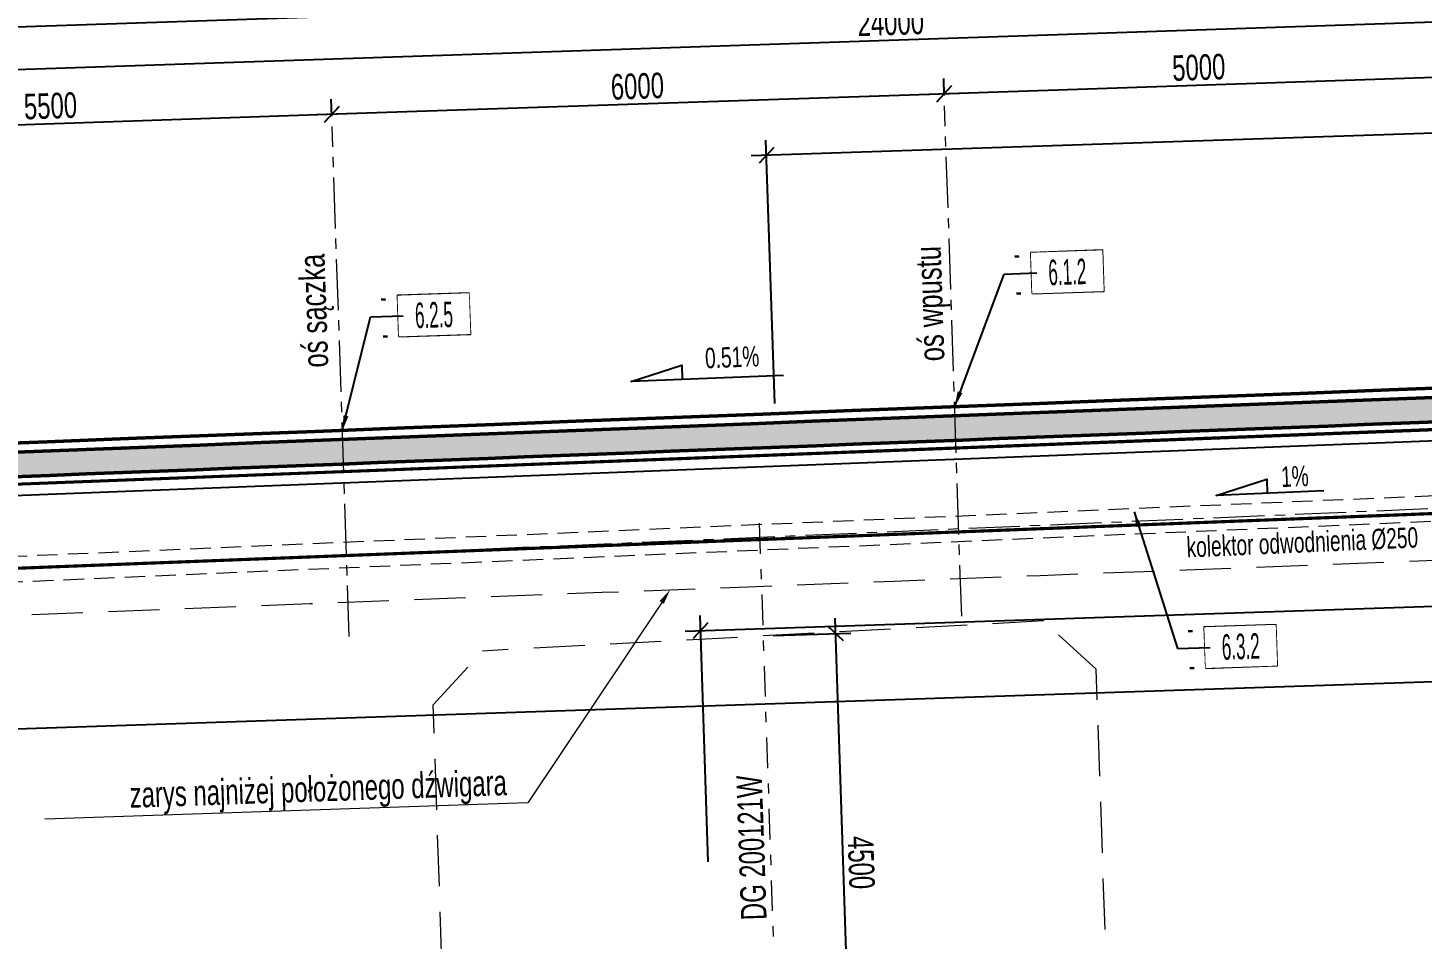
# Model space of a CAD drawing. Header units: metres. Extents: x 8395712 to 9795150, y 4166577 to 5794892.
# Drawn here: x 8418131.93 to 8418145.59, y 5772608.66 to 5772617.58 of the extents above; entities that cross this region are included whole.
import ezdxf
from ezdxf import colors
from ezdxf.entities.mleader import LeaderData, LeaderLine
from ezdxf.enums import TextEntityAlignment as Align
from ezdxf.math import Vec2, Vec3

# ---------------------------------------------------------------- set-up
doc = ezdxf.new("R2010")
doc.units = ezdxf.units.M
doc.set_wipeout_variables(frame=1)
doc.header["$PDMODE"] = 35
doc.header["$PDSIZE"] = 0.002
for name, pattern in [('AII_osie w przekrojach', [0.6499999999999999, 0.3, -0.15, 0.05, -0.15]), ('CENTER', [2, 1.25, -0.25, 0.25, -0.25]), ('DASHED', [0.75, 0.5, -0.25]), ('HIDDEN', [0.375, 0.25, -0.125])]:
    doc.linetypes.add(name, pattern=pattern)
for name, color, linetype in [('00RysOpi-T', 2, 'Continuous'), ('AII_M_opis', 1, 'Continuous'), ('AII_M_opisy do legendy', 2, 'Continuous'), ('AII_M_prefabrykaty', 6, 'Continuous'), ('AII_opis', 1, 'Continuous')]:
    doc.layers.add(name, color=color, linetype=linetype)
for name, color, linetype, lineweight in [('AII_D_przekrój_opisy', 7, 'Continuous', 15), ('AII_D_przekrój_osie', 1, 'AII_osie w przekrojach', 15), ('AII_M_konstrukcja 0.50', 3, 'Continuous', 50), ('AII_M_kreskowanie', 8, 'Continuous', 0), ('AII_M_linie kreskowane', 9, 'HIDDEN', 18), ('AII_M_odwodnienie', 8, 'Continuous', 9), ('AII_M_opisy odniesienia', 1, 'Continuous', 25), ('AII_M_opisy rzedne', 1, 'Continuous', 25), ('AII_M_opisy wymiary', 1, 'Continuous', 25), ('AII_M_skrajnia', 9, 'DASHED', 18), ('AII_M_wymiary', 1, 'Continuous', 25), ('G_ProfilPodluznyKrzywa', 1, 'Continuous', 50)]:
    doc.layers.add(name, color=color, linetype=linetype, lineweight=lineweight)
doc.styles.add('AII_norm.', font='CDMSIMPL.shx', dxfattribs={"width": 0.75, "bigfont": 'CDMBIGPL.shx'})
doc.styles.add('CDMSTYLE', font='CDMSIMPL.shx', dxfattribs={"width": 0.7, "bigfont": 'CDMBIGPL.shx'})
doc.dimstyles.new('CDM-ME100MM', dxfattribs={"dimscale": 0.1, "dimtxt": 2.5, "dimasz": 1.5, "dimexe": 1.5, "dimexo": 1, "dimgap": 0.5, "dimtad": 1, "dimdec": 0, "dimlfac": 1000, "dimrnd": 1, "dimzin": 9, "dimtxsty": 'CDMSTYLE', "dimblk": 'OBLIQUE', "dimcen": 2.5, "dimdle": 1.5, "dimclrd": 9, "dimclre": 9, "dimclrt": 1, "dimadec": 1, "dimazin": 2, "dimtfac": 1, "dimtdec": 0, "dimtix": 1, "dimtmove": 2, "dimatfit": 3, "dimldrblk": 'DOT', "dimfxl": 1, "dimtvp": 1, "dimtolj": 1, "dimtzin": 0, "dimlwd": 25, "dimlwe": 25, "dimarcsym": 0})
doc.dimstyles.new('CDM-ME100MM$7', dxfattribs={"dimscale": 0.1, "dimtxt": 2.5, "dimasz": 1.5, "dimexe": 1.5, "dimexo": 1, "dimgap": 0.5, "dimtad": 1, "dimdec": 0, "dimlfac": 1000, "dimrnd": 1, "dimzin": 9, "dimtxsty": 'CDMSTYLE', "dimblk": 'OBLIQUE', "dimcen": 2.5, "dimdle": 1.5, "dimclrd": 9, "dimclre": 9, "dimclrt": 1, "dimadec": 1, "dimazin": 2, "dimtfac": 1, "dimtdec": 0, "dimtix": 1, "dimtmove": 2, "dimatfit": 3, "dimfxl": 1, "dimtvp": 1, "dimtolj": 1, "dimtzin": 0, "dimlwd": 25, "dimlwe": 25, "dimarcsym": 0})

# ---------------------------------------------------------------- blocks, each defined once
blk = doc.blocks.new('_OBLIQUE')
at = {"color": 0, "linetype": 'ByBlock'}
blk.add_line((-0.5, -0.5), (0.5, 0.5), dxfattribs=at)
blk = doc.blocks.new('*D99')
at = {"layer": 'AII_M_wymiary', "color": 9, "linetype": 'Continuous', "lineweight": 25, "transparency": 16777216}
for p, q in [((8418194.040533077, 5772612.02127332), (8418193.98467435, 5772613.687019997)), ((8418138.370964773, 5772611.671999656), (8418194.139617318, 5772613.5421315)), ((8418138.596790658, 5772609.413332533), (8418138.515853269, 5772611.826942625))]:
    blk.add_line(p, q, dxfattribs=at)
at = {"layer": 'Defpoints', "color": 0, "linetype": 'Continuous', "lineweight": 25, "transparency": 16777216}
for p in [(8418193.989701586, 5772613.537104264), (8418194.043884568, 5772611.921329498), (8418138.60014215, 5772609.313388712)]:
    blk.add_point(p, dxfattribs=at)
at = {"layer": 'AII_M_wymiary', "color": 9, "linetype": 'Continuous', "lineweight": 25, "transparency": 16777216, "xscale": 0.15, "yscale": 0.15, "zscale": 0.15}
for p, rotation in [((8418193.989701586, 5772613.537104264), 1.920622427509104), ((8418138.520880505, 5772611.677026891), 181.9206224275091)]:
    blk.add_blockref('_OBLIQUE', p, dxfattribs=dict(at, rotation=rotation))
at = {"layer": 'AII_M_wymiary', "color": 1, "linetype": 'Continuous', "lineweight": 25, "transparency": 16777216, "char_height": 0.25, "attachment_point": 5, "rotation": 1.9206224275091044, "style": 'CDMSTYLE'}
for s, insert in [('\\A1;światło netto przy przepływie miarodajnym p=0,3% min. |t54900', (8418166.248029483, 5772612.823610526)), ('\\A1;55500', (8418166.261156155, 5772612.43216389))]:
    blk.add_mtext(s, dxfattribs=dict(at, insert=insert))
blk = doc.blocks.new('_DOT')
at = {"color": 0, "linetype": 'ByBlock'}
blk.add_line((-0.5, 0), (-1, 0), dxfattribs=at)
at = {"color": 0, "linetype": 'ByBlock', "const_width": 0.5}
blk.add_lwpolyline([(-0.25, 0, 1), (0.25, 0, 1)], format="xyb", close=True, dxfattribs=at)
blk = doc.blocks.new('*D100')
at = {"layer": 'AII_M_linie kreskowane', "color": 9, "linetype": 'Continuous', "lineweight": 25, "transparency": 16777216}
for p, q in [((8418201.716837922, 5772609.87320144), (8418201.605086591, 5772613.205705058)), ((8418130.799916105, 5772610.681258122), (8418201.76002956, 5772613.060816562)), ((8418131.056555934, 5772607.503697442), (8418130.944804601, 5772610.836201089))]:
    blk.add_line(p, q, dxfattribs=at)
at = {"layer": 'Defpoints', "color": 0, "linetype": 'Continuous', "lineweight": 25, "transparency": 16777216}
for p in [(8418201.610113828, 5772613.055789325), (8418201.720189413, 5772609.773257619), (8418131.059907425, 5772607.403753621)]:
    blk.add_point(p, dxfattribs=at)
at = {"layer": 'AII_M_linie kreskowane', "color": 9, "linetype": 'Continuous', "lineweight": 25, "transparency": 16777216, "xscale": 0.15, "yscale": 0.15, "zscale": 0.15}
for p, rotation in [((8418201.610113828, 5772613.055789325), 1.920622427509104), ((8418130.949831838, 5772610.686285357), 181.9206224275091)]:
    blk.add_blockref('_OBLIQUE', p, dxfattribs=dict(at, rotation=rotation))
at = {"layer": 'AII_M_linie kreskowane', "color": 1, "linetype": 'Continuous', "lineweight": 25, "transparency": 16777216, "char_height": 0.25, "attachment_point": 5, "rotation": 1.9206224275091044, "style": 'CDMSTYLE'}
for s, insert in [('\\A1;terasa zalewowa przy p=10% min. |t70000', (8418166.27271127, 5772612.087582289)), ('\\A1;70700', (8418166.28583794, 5772611.696135653))]:
    blk.add_mtext(s, dxfattribs=dict(at, insert=insert))
blk = doc.blocks.new('*D102')
at = {"layer": 'AII_M_wymiary', "color": 9, "lineweight": 25, "transparency": 16777216}
for p, q in [((8418203.46351131, 5772616.307274249), (8418203.335044375, 5772620.138249045)), ((8418128.23228955, 5772617.469688007), (8418203.489987342, 5772619.993360549)), ((8418128.505644988, 5772613.793656087), (8418128.377178049, 5772617.624630975))]:
    blk.add_line(p, q, dxfattribs=at)
at = {"layer": 'Defpoints', "color": 0, "lineweight": 25, "transparency": 16777216}
for p in [(8418203.34007161, 5772619.988333313), (8418203.466862801, 5772616.207330428), (8418128.50899648, 5772613.693712266)]:
    blk.add_point(p, dxfattribs=at)
at = {"layer": 'AII_M_wymiary', "color": 9, "lineweight": 25, "transparency": 16777216, "xscale": 0.15, "yscale": 0.15, "zscale": 0.15}
for p, rotation in [((8418203.34007161, 5772619.988333313), 1.920622427509104), ((8418128.382205283, 5772617.474715242), 181.9206224275091)]:
    blk.add_blockref('_OBLIQUE', p, dxfattribs=dict(at, rotation=rotation))
at = {"layer": 'AII_M_wymiary', "color": 1, "lineweight": 25, "transparency": 16777216, "insert": (8418165.855273338, 5772618.906425965), "char_height": 0.25, "attachment_point": 5, "rotation": 1.9206224275091044, "style": 'CDMSTYLE'}
blk.add_mtext('\\A1;Lt=75000', dxfattribs=at)
blk = doc.blocks.new('*D113')
at = {"layer": 'AII_M_wymiary', "color": 9, "linetype": 'Continuous', "lineweight": 25, "transparency": 16777216}
for p, q in [((8418152.498440202, 5772614.410799807), (8418152.377729243, 5772618.010485922)), ((8418152.532672212, 5772617.865597425), (8418128.246323524, 5772617.05118517)), ((8418128.515947558, 5772613.486426286), (8418128.39121202, 5772617.206128139))]:
    blk.add_line(p, q, dxfattribs=at)
at = {"layer": 'Defpoints', "color": 0, "linetype": 'Continuous', "lineweight": 25, "transparency": 16777216}
for p in [(8418128.396239256, 5772617.056212406), (8418152.501791693, 5772614.310855986), (8418128.519299049, 5772613.386482465)]:
    blk.add_point(p, dxfattribs=at)
at = {"layer": 'AII_M_wymiary', "color": 9, "linetype": 'Continuous', "lineweight": 25, "transparency": 16777216, "xscale": 0.15, "yscale": 0.15, "zscale": 0.15}
for p, rotation in [((8418152.38275648, 5772617.860570189), 1.920622427509082), ((8418128.396239256, 5772617.056212406), 181.9206224275091)]:
    blk.add_blockref('_OBLIQUE', p, dxfattribs=dict(at, rotation=rotation))
at = {"layer": 'AII_M_wymiary', "color": 1, "linetype": 'Continuous', "lineweight": 25, "transparency": 16777216, "insert": (8418140.383632759, 5772617.633292986), "char_height": 0.25, "attachment_point": 5, "rotation": 1.9206224275091044, "style": 'CDMSTYLE'}
blk.add_mtext('\\A1;24000', dxfattribs=at)
blk = doc.blocks.new('*D116')
at = {"layer": 'AII_M_wymiary', "color": 9, "linetype": 'Continuous', "lineweight": 25, "transparency": 16777216}
for p, q in [((8418204.366897535, 5772616.22138065), (8418204.219954044, 5772620.603339291)), ((8418204.374897012, 5772620.458450793), (8418127.318210427, 5772617.874451417)), ((8418127.619639244, 5772613.361251447), (8418127.463098923, 5772618.029394386))]:
    blk.add_line(p, q, dxfattribs=at)
at = {"layer": 'Defpoints', "color": 0, "linetype": 'Continuous', "lineweight": 25, "transparency": 16777216}
for p in [(8418127.46812616, 5772617.879478653), (8418204.370249024, 5772616.121436829), (8418127.622990735, 5772613.261307626)]:
    blk.add_point(p, dxfattribs=at)
at = {"layer": 'AII_M_wymiary', "color": 9, "linetype": 'Continuous', "lineweight": 25, "transparency": 16777216, "xscale": 0.15, "yscale": 0.15, "zscale": 0.15}
for p, rotation in [((8418204.22498128, 5772620.453423558), 1.920622427509082), ((8418127.46812616, 5772617.879478653), 181.9206224275091)]:
    blk.add_blockref('_OBLIQUE', p, dxfattribs=dict(at, rotation=rotation))
at = {"layer": 'AII_M_wymiary', "color": 1, "linetype": 'Continuous', "lineweight": 25, "transparency": 16777216, "insert": (8418165.840688612, 5772619.341352793), "char_height": 0.25, "attachment_point": 5, "rotation": 1.9206224275091044, "style": 'CDMSTYLE'}
blk.add_mtext('\\A1;Lc=76800', dxfattribs=at)
blk = doc.blocks.new('*D120')
at = {"layer": 'AII_M_wymiary', "color": 9, "linetype": 'Continuous', "lineweight": 25, "transparency": 16777216}
for p, q in [((8418139.999419153, 5772607.001634103), (8418139.83855095, 5772611.798837516)), ((8418139.233371971, 5772611.628459283), (8418139.993493918, 5772611.653949019)), ((8418139.384185705, 5772607.131087337), (8418140.144307649, 5772607.156577073))]:
    blk.add_line(p, q, dxfattribs=at)
at = {"layer": 'Defpoints', "color": 0, "linetype": 'Continuous', "lineweight": 25, "transparency": 16777216}
for p in [(8418139.843578186, 5772611.648921783), (8418139.133428149, 5772611.625107792), (8418139.284241883, 5772607.127735846)]:
    blk.add_point(p, dxfattribs=at)
at = {"layer": 'AII_M_wymiary', "color": 9, "linetype": 'Continuous', "lineweight": 25, "transparency": 16777216, "xscale": 0.15, "yscale": 0.15, "zscale": 0.15}
for p, rotation in [((8418139.843578186, 5772611.648921783), 91.92062242572072), ((8418139.994391916, 5772607.151549837), 271.9206224257207)]:
    blk.add_blockref('_OBLIQUE', p, dxfattribs=dict(at, rotation=rotation))
at = {"layer": 'AII_M_wymiary', "color": 1, "linetype": 'Continuous', "lineweight": 25, "transparency": 16777216, "insert": (8418140.093886739, 5772609.40610092), "char_height": 0.25, "attachment_point": 5, "rotation": 271.9206224257207, "style": 'CDMSTYLE'}
blk.add_mtext('\\A1;4500', dxfattribs=at)
blk = doc.blocks.new('*D110')
at = {"layer": 'AII_M_wymiary', "color": 9, "linetype": 'Continuous', "lineweight": 25, "transparency": 16777216}
for p, q in [((8418134.910865128, 5772616.716416061), (8418134.905270724, 5772616.883245179)), ((8418135.060213694, 5772616.738356682), (8418129.263472036, 5772616.543970219)), ((8418129.413954938, 5772616.532084075), (8418129.408360533, 5772616.698913188))]:
    blk.add_line(p, q, dxfattribs=at)
at = {"layer": 'Defpoints', "color": 0, "linetype": 'Continuous', "lineweight": 25, "transparency": 16777216}
for p in [(8418129.41338777, 5772616.548997454), (8418134.914216619, 5772616.61647224), (8418129.417306429, 5772616.432140253)]:
    blk.add_point(p, dxfattribs=at)
at = {"layer": 'AII_M_wymiary', "color": 9, "linetype": 'Continuous', "lineweight": 25, "transparency": 16777216, "xscale": 0.15, "yscale": 0.15, "zscale": 0.15}
for p, rotation in [((8418134.91029796, 5772616.733329446), 1.920622427509082), ((8418129.41338777, 5772616.548997454), 181.9206224275091)]:
    blk.add_blockref('_OBLIQUE', p, dxfattribs=dict(at, rotation=rotation))
at = {"layer": 'AII_M_wymiary', "color": 1, "linetype": 'Continuous', "lineweight": 25, "transparency": 16777216, "insert": (8418132.155977756, 5772616.816065139), "char_height": 0.25, "attachment_point": 5, "rotation": 1.9206224275091044, "style": 'CDMSTYLE'}
blk.add_mtext('\\A1;5500', dxfattribs=at)
blk = doc.blocks.new('OpiNum01')
at = {"layer": 'AII_M_opisy do legendy', "color": 0, "linetype": 'Continuous'}
blk.add_lwpolyline([(-3.5, -1.999999999999999), (3.500000000000001, -2), (3.5, 2), (-3.5, 2)], close=True, dxfattribs=at)
at = {"color": 9, "linetype": 'Continuous', "lineweight": 25, "style": 'CDMSTYLE', "width": 0.7, "flags": 1}
for tag, p in [('NAZWAPOL', (-4.104931844502406, -6.80252055447653)), ('NAZWAANG', (-4.104931844502403, -10.47658496644755)), ('SPECYF', (-4.104931844502399, -14.15064937841856)), ('ID', (-4.104931844502396, -17.82471379038958)), ('BAZA', (-4.104931844502392, -21.4987782023606)), ('RYSUNEK', (-4.104931844502389, -25.17284261433161))]:
    blk.add_attdef(tag, p, '', height=2, dxfattribs=at)
at = {"layer": 'AII_M_opisy do legendy', "linetype": 'Continuous', "lineweight": -2, "style": 'CDMSTYLE', "width": 0.5}
blk.add_attdef('NR', text='', height=2.5, dxfattribs=at).set_placement((0, 0), align=Align.MIDDLE)
at = {"color": 0, "linetype": 'Continuous'}
blk.add_wipeout([(-3.499999999999999, -1.9999999999999982), (3.4999999999999973, -1.9999999999999991), (3.499999999999997, 2), (-3.499999999999999, 2)], dxfattribs=at).dxf.layer = 'AII_M_opisy do legendy'
blk = doc.blocks.new('OpiTxt01')
at = {"color": 0, "linetype": 'Continuous', "lineweight": 20, "style": 'CDMSTYLE', "width": 0.7}
blk.add_attdef('TEKST_GORNY', (1, 0.8945185874659813), '', height=2, dxfattribs=at)
at = {"color": 0, "linetype": 'Continuous', "lineweight": -2, "style": 'CDMSTYLE', "width": 0.7}
blk.add_attdef('TEKST_DOLNY', (1.049030266685349, -2.731473425873787), '', height=2, dxfattribs=at)
blk = doc.blocks.new('*D215')
at = {"layer": 'AII_M_wymiary', "color": 9, "linetype": 'Continuous', "lineweight": 25, "transparency": 16777216}
for p, q in [((8418140.907494433, 5772616.917505511), (8418140.901900029, 5772617.084334649)), ((8418141.056842996, 5772616.939446152), (8418134.76038223, 5772616.728302235)), ((8418134.910865132, 5772616.716416063), (8418134.905270727, 5772616.883245204))]:
    blk.add_line(p, q, dxfattribs=at)
at = {"layer": 'Defpoints', "color": 0, "linetype": 'Continuous', "lineweight": 25, "transparency": 16777216}
for p in [(8418134.910297962, 5772616.73332947), (8418140.910845924, 5772616.81756169), (8418134.914216623, 5772616.616472241)]:
    blk.add_point(p, dxfattribs=at)
at = {"layer": 'AII_M_wymiary', "color": 9, "linetype": 'Continuous', "lineweight": 25, "transparency": 16777216, "xscale": 0.15, "yscale": 0.15, "zscale": 0.15}
for p, rotation in [((8418140.906927263, 5772616.934418916), 1.920622427509082), ((8418134.910297962, 5772616.73332947), 181.9206224275091)]:
    blk.add_blockref('_OBLIQUE', p, dxfattribs=dict(at, rotation=rotation))
at = {"layer": 'AII_M_wymiary', "color": 1, "linetype": 'Continuous', "lineweight": 25, "transparency": 16777216, "insert": (8418137.902747506, 5772617.008775881), "char_height": 0.25, "attachment_point": 5, "rotation": 1.9206224275091044, "style": 'CDMSTYLE'}
blk.add_mtext('\\A1;6000', dxfattribs=at)
blk = doc.blocks.new('*D216')
at = {"layer": 'AII_M_wymiary', "color": 9, "linetype": 'Continuous', "lineweight": 25, "transparency": 16777216}
for p, q in [((8418145.904685523, 5772617.08508005), (8418145.899091119, 5772617.251909165)), ((8418146.054034088, 5772617.107020668), (8418140.757011537, 5772616.929391658)), ((8418140.907494437, 5772616.917505513), (8418140.901900033, 5772617.084334627))]:
    blk.add_line(p, q, dxfattribs=at)
at = {"layer": 'Defpoints', "color": 0, "linetype": 'Continuous', "lineweight": 25, "transparency": 16777216}
for p in [(8418145.908037014, 5772616.98513623), (8418140.906927269, 5772616.934418893), (8418140.910845928, 5772616.817561692)]:
    blk.add_point(p, dxfattribs=at)
at = {"layer": 'AII_M_wymiary', "color": 9, "linetype": 'Continuous', "lineweight": 25, "transparency": 16777216, "xscale": 0.15, "yscale": 0.15, "zscale": 0.15}
for p, rotation in [((8418145.904118355, 5772617.101993432), 1.920622427509082), ((8418140.906927269, 5772616.934418893), 181.9206224275091)]:
    blk.add_blockref('_OBLIQUE', p, dxfattribs=dict(at, rotation=rotation))
at = {"layer": 'AII_M_wymiary', "color": 1, "linetype": 'Continuous', "lineweight": 25, "transparency": 16777216, "insert": (8418143.399657704, 5772617.193107851), "char_height": 0.25, "attachment_point": 5, "rotation": 1.9206224275091044, "style": 'CDMSTYLE'}
blk.add_mtext('\\A1;5000', dxfattribs=at)
blk = doc.blocks.new('*D228')
at = {"layer": 'AII_M_opisy wymiary', "color": 9, "linetype": 'ByBlock', "lineweight": 25, "transparency": 16777216}
for p, q in [((8418204.366678644, 5772616.221373309), (8418204.284706129, 5772618.66585156)), ((8418204.439649098, 5772618.520963063), (8418139.016682852, 5772616.327085886)), ((8418139.248034272, 5772613.90364345), (8418139.161571348, 5772616.482028855))]:
    blk.add_line(p, q, dxfattribs=at)
at = {"layer": 'Defpoints', "color": 0, "linetype": 'ByBlock', "lineweight": 25, "transparency": 16777216}
for p in [(8418139.166598585, 5772616.332113123), (8418204.370030135, 5772616.121429488), (8418139.251385763, 5772613.803699629)]:
    blk.add_point(p, dxfattribs=at)
at = {"layer": 'AII_M_opisy wymiary', "color": 9, "linetype": 'ByBlock', "lineweight": 25, "transparency": 16777216, "xscale": 0.15, "yscale": 0.15, "zscale": 0.15}
for p, rotation in [((8418204.289733365, 5772618.515935827), 1.92062245079579), ((8418139.166598585, 5772616.332113123), 181.9206224507958)]:
    blk.add_blockref('_OBLIQUE', p, dxfattribs=dict(at, rotation=rotation))
at = {"layer": 'AII_M_opisy wymiary', "color": 1, "linetype": 'ByBlock', "lineweight": 25, "transparency": 16777216, "insert": (8418171.720904412, 5772617.640569422), "char_height": 0.25, "attachment_point": 5, "rotation": 1.9206224507958036, "style": 'CDMSTYLE'}
blk.add_mtext('\\A1;zasięg ścieku przykrawężnikowego-65160', dxfattribs=at)
blk = doc.blocks.new('*U427')
at = {"layer": 'AII_M_prefabrykaty', "color": 0, "linetype": 'ByBlock', "lineweight": -2}
for p, q in [((0.3499999975879299, 0.8364509619858569), (23.24925278525548, 0.8364509619858569)), ((0.3499999975879299, 0.8214509619858741), (23.24925278525548, 0.8214509619858741)), ((-3.065903954726646e-09, 0.7200000000000002), (23.59925278507467, 0.7200000000000002)), ((-4.18083345721243e-11, 0.01500000068585194), (23.59925278507467, 0.01500000068585194))]:
    blk.add_line(p, q, dxfattribs=at)
blk.add_lwpolyline([(0, 0), (23.59925278507467, 0), (23.59925278507467, 0.8999999999999999), (5.510910596163092e-17, 0.8999999999999999)], close=True, dxfattribs=at)

msp = doc.modelspace()

# ---------------------------------------------------------------- hatches: boundary and pattern name
at = {"layer": 'AII_M_kreskowanie', "linetype": 'Continuous', "lineweight": 0}
h = msp.add_hatch(dxfattribs=at)
h.set_pattern_fill('ANSI33', color=256, angle=1.920622450795788)
h.set_pattern_definition([(46.92062245079578, (8419754.918269407, 5772441.43848708), (-0.1826020399551773, 0.170752730590781), []), (46.92062245079578, (8419755.094946792, 5772441.444411734), (-0.1826020399551773, 0.170752730590781), [0.125, -0.0625])])
edge = h.paths.add_edge_path()
edge.add_line((8418178.85502972, 5772613.164105284), (8418180.254243225, 5772613.211026155))
edge.add_line((8418180.254243227, 5772613.211026155), (8418180.193845203, 5772615.012137812))
edge.add_ellipse((8418910.81203124, 5752628.691886774), major_axis=(19988.43453884873, 670.2871003972955), ratio=1, start_angle=90.10733989868459, end_angle=90.1729448485292, ccw=False)
edge.add_line((8418203.079103138, 5772615.83561001), (8418203.125999019, 5772614.437141873))
edge.add_line((8418203.12599902, 5772614.437141874), (8418204.025493417, 5772614.467305291))
edge.add_line((8418204.025493417, 5772614.467305291), (8418203.987231191, 5772615.608311756))
edge.add_line((8418203.98723119, 5772615.608311756), (8418204.387006477, 5772615.621717718))
edge.add_line((8418204.387006477, 5772615.621717718), (8418204.370249022, 5772616.121436827))
edge.add_ellipse((8418910.81203124, 5752628.691886774), major_axis=(19988.67440402097, 670.2951439752192), ratio=1, start_angle=90.10361436185815, end_angle=90.32363280970637)
edge.add_line((8418127.622990737, 5772613.261307626), (8418127.639748191, 5772612.761588518))
edge.add_line((8418127.639748191, 5772612.761588517), (8418128.039523479, 5772612.774994479))
edge.add_line((8418128.039523479, 5772612.77499448), (8418128.077560773, 5772611.640695482))
edge.add_line((8418128.077560773, 5772611.640695482), (8418128.977055172, 5772611.6708589))
edge.add_line((8418128.977055172, 5772611.6708589), (8418128.930059439, 5772613.072304815))
edge.add_ellipse((8418910.81203124, 5752628.691886774), major_axis=(19988.43453884873, 670.2871003972955), ratio=1, start_angle=90.25430677026202, end_angle=90.319912347549, ccw=False)
edge.add_line((8418151.813348686, 5772613.954484766), (8418151.873571726, 5772612.158591275))
edge.add_line((8418151.873571724, 5772612.158591274), (8418153.272785228, 5772612.205512146))
edge.add_line((8418153.27278523, 5772612.205512146), (8418153.212355575, 5772614.007567099))
edge.add_ellipse((8418910.81203124, 5752628.691886774), major_axis=(19988.43453884873, 670.2871003972955), ratio=1, start_angle=90.1769556379711, end_angle=90.25029596063138, ccw=False)
edge.add_line((8418178.79477497, 5772614.960944488), (8418178.855029723, 5772613.164105284))

# ---------------------------------------------------------------- linework, layer by layer
at = {"layer": 'AII_D_przekrój_opisy', "color": 9, "lineweight": 25, "elevation": -3.053802376826493e-10}
msp.add_lwpolyline([(8418144.623590421, 5772613.046750455), (8418143.571254473, 5772613.000922961), (8418144.064690033, 5772613.162543956), (8418144.070781028, 5772613.02267652)], dxfattribs=at)
at = {"layer": 'AII_D_przekrój_osie'}
msp.add_line((8418139.09637475, 5772612.730066311), (8418139.352795912, 5772605.083406263), dxfattribs=at)
at = {"layer": 'AII_M_konstrukcja 0.50', "extrusion": (0, 0, -1)}
msp.add_ellipse((8418910.81203124, 5752628.691886774), major_axis=(19988.67440402097, 670.2951439752192), ratio=1, start_param=4.706740522287833, end_param=4.710580568617912, dxfattribs=at)
at = {"layer": 'AII_M_konstrukcja 0.50', "extrusion": (0, 0, -0.9999999999999998)}
msp.add_ellipse((8418910.81203124, 5752628.691886774), major_axis=(19988.43453884873, 670.2871003972954), ratio=1, start_param=4.706805456602176, end_param=4.707950489933505, dxfattribs=at)
at = {"layer": 'AII_M_konstrukcja 0.50', "color": 8, "linetype": 'DASHED', "lineweight": 0, "extrusion": (0, 0, -1)}
msp.add_ellipse((8418910.81203124, 5752628.691886774), major_axis=(19987.08129950201, 670.241721211842), ratio=1, start_param=4.706805078561906, end_param=4.707950189420478, dxfattribs=at)
at = {"layer": 'AII_M_odwodnienie', "color": 140, "linetype": 'CENTER', "ltscale": 0.4}
for p, q in [((8418141.07842047, 5772611.820370604), (8418140.91084593, 5772616.817561693)), ((8418135.081791164, 5772611.619281153), (8418134.914216625, 5772616.616472241))]:
    msp.add_line(p, q, dxfattribs=at)
at = {"layer": 'AII_M_odwodnienie', "color": 140, "linetype": 'DASHED', "ltscale": 0.4, "elevation": -3.053802376826493e-10}
for points in [[(8418115.069069562, 5772610.785068418), (8418129.050029289, 5772611.65928997), (8418129.028968008, 5772612.287352216), (8418166.69029697, 5772613.898234302)], [(8418115.077449964, 5772610.535158896), (8418129.30810167, 5772611.422756366), (8418129.28712292, 5772612.048357491), (8418166.698676115, 5772613.648362255)]]:
    msp.add_lwpolyline(points, dxfattribs=at)
at = {"layer": 'AII_M_odwodnienie', "color": 140, "linetype": 'CENTER', "ltscale": 0.4, "elevation": -3.053802376826493e-10}
msp.add_lwpolyline([(8418115.073259763, 5772610.660113657), (8418129.179065479, 5772611.541023168), (8418129.158045465, 5772612.167854854), (8418166.694486542, 5772613.773298278)], dxfattribs=at)
at = {"layer": 'AII_M_opisy rzedne', "color": 9, "lineweight": 25, "elevation": -3.053802376826493e-10}
msp.add_lwpolyline([(8418139.33427132, 5772614.175419227), (8418137.842018163, 5772614.118630492), (8418138.336332552, 5772614.27754331), (8418138.336332552, 5772614.27754331), (8418138.341656495, 5772614.13764458)], dxfattribs=at)
at = {"layer": 'AII_M_opisy wymiary', "color": 1, "linetype": 'ByBlock', "lineweight": 40}
msp.add_circle((8418171.830326973, 5772432.124002992), 22459.48405515863, dxfattribs=at)
at = {"layer": 'AII_M_skrajnia', "elevation": -3.053802376826493e-10}
for points in [[(8418142.53188119, 5772607.25261033), (8418142.396181341, 5772611.299275617), (8418141.880139776, 5772611.772248238), (8418136.386716524, 5772611.477967343)], [(8418136.039219415, 5772606.924825224), (8418135.904189864, 5772610.951501747), (8418136.386716524, 5772611.477967343)]]:
    msp.add_lwpolyline(points, dxfattribs=at)
at = {"layer": 'G_ProfilPodluznyKrzywa', "extrusion": (0, 0, -1)}
msp.add_ellipse((8418910.81203124, 5752628.691886774), major_axis=(19988.76435346056, 670.2981603169407), ratio=1, start_param=4.705869810375112, end_param=4.711481360107568, dxfattribs=at)

# ---------------------------------------------------------------- block references
at = {"layer": 'AII_M_prefabrykaty', "color": 9, "rotation": 2.20773200627527}
msp.add_blockref('*U427', (8418128.614979237, 5772612.159759489), dxfattribs=at)
at = {"layer": 'Defpoints', "color": 250, "linetype": 'Continuous', "lineweight": 0}
for p, xscale, yscale, zscale, rotation in [((8418141.492740834, 5772615.170028765), 0.09999999999999996, 0.09999999999999996, 0.09999999999999996, 1.920621887529863), ((8418135.291026318, 5772614.749717996), 0.1, 0.1, 0.1, 1.920622338385526), ((8418143.190790927, 5772611.50216984), 0.09999999999999999, 0.09999999999999999, 0.09999999999999999, 1.920622450795788)]:
    msp.add_blockref('OpiTxt01', p, dxfattribs=dict(at, xscale=xscale, yscale=yscale, zscale=zscale, rotation=rotation)).add_auto_attribs({'TEKST_GORNY': '-', 'TEKST_DOLNY': '-'})

# ---------------------------------------------------------------- texts
at = {"layer": 'AII_D_przekrój_opisy', "color": 9, "lineweight": 25, "style": 'CDMSTYLE', "width": 0.7}
msp.add_text('1%%%', height=0.2, rotation=2.493561154538672, dxfattribs=at).set_placement((8418144.344353503, 5772613.089336333), align=Align.CENTER)
at = {"layer": 'AII_D_przekrój_opisy', "color": 9, "style": 'CDMSTYLE', "width": 0.7}
msp.add_text('kolektor odwodnienia %%C250', height=0.2, rotation=2.493409038853474, dxfattribs=at).set_placement((8418144.417959483, 5772612.443236604), align=Align.CENTER)
at = {"layer": 'AII_M_opis', "style": 'AII_norm.', "width": 0.7}
msp.add_text('DG 200121W', height=0.25, rotation=91.92062242572074, dxfattribs=at).set_placement((8418139.168972401, 5772608.846650439))
at = {"layer": 'AII_M_opisy rzedne', "color": 9, "lineweight": 25, "style": 'CDMSTYLE', "width": 0.7}
msp.add_text('0.51%%%', height=0.2, rotation=2.179379107183735, dxfattribs=at).set_placement((8418138.83416109, 5772614.25645957), align=Align.CENTER)
at = {"layer": 'AII_opis', "lineweight": 25, "char_height": 0.2499999999999998, "attachment_point": 7, "rotation": 91.92062243379732, "line_spacing_factor": 1.2, "style": 'AII_norm.'}
for s, insert in [('oś sączka', (8418134.95157181, 5772614.259662526)), ('oś wpustu', (8418140.984919446, 5772614.321619265))]:
    msp.add_mtext(s, dxfattribs=dict(at, insert=insert))

# ---------------------------------------------------------------- dimensions: what is measured, and where the dimension line sits
at = {"layer": 'AII_M_linie kreskowane', "linetype": 'Continuous', "lineweight": 25}
dim = msp.add_linear_dim(base=(8418201.610113828, 5772613.055789325), p1=(8418131.059907423, 5772607.403753622), p2=(8418201.720189413, 5772609.773257619), angle=1.920622427509109, text='terasa zalewowa przy p=10% min. |t70000\\X<>', dimstyle='CDM-ME100MM', dxfattribs=at)
dim.commit()
dim.dimension.update_dxf_attribs({"geometry": '*D100', "text_midpoint": (8418166.279972833, 5772611.871037342)})
at = {"layer": 'AII_M_opisy wymiary', "color": 1, "linetype": 'ByBlock', "lineweight": 25}
dim = msp.add_linear_dim(base=(8418139.166598585, 5772616.332113123), p1=(8418204.370030133, 5772616.121429488), p2=(8418139.251385761, 5772613.803699628), angle=1.920622450795788, text='zasięg ścieku przykrawężnikowego-<>', dimstyle='CDM-ME100MM', dxfattribs=at)
dim.commit()
dim.dimension.update_dxf_attribs({"geometry": '*D228', "text_midpoint": (8418171.720904412, 5772617.640569422)})
at = {"layer": 'AII_M_wymiary', "color": 1, "linetype": 'Continuous', "lineweight": 25}
dim = msp.add_linear_dim(base=(8418127.46812616, 5772617.879478653), p1=(8418204.370249024, 5772616.121436828), p2=(8418127.622990737, 5772613.261307626), angle=1.920622427509109, text='Lc=<>', dimstyle='CDM-ME100MM', dxfattribs=at)
dim.commit()
dim.dimension.update_dxf_attribs({"geometry": '*D116', "text_midpoint": (8418165.840688612, 5772619.341352793)})
at = {"layer": 'AII_M_wymiary', "lineweight": 25}
dim = msp.add_linear_dim(base=(8418203.34007161, 5772619.988333313), p1=(8418128.50899648, 5772613.693712267), p2=(8418203.466862801, 5772616.207330428), angle=1.920622427509109, text='Lt=<>', dimstyle='CDM-ME100MM', dxfattribs=at)
dim.commit()
dim.dimension.update_dxf_attribs({"geometry": '*D102', "text_midpoint": (8418165.855273338, 5772618.906425965)})
at = {"layer": 'AII_M_wymiary', "color": 1, "linetype": 'Continuous', "lineweight": 25}
for base, p1, p2, angle, picture, middle in [((8418128.396239256, 5772617.056212406), (8418152.501791693, 5772614.310855986), (8418128.519299047, 5772613.386482466), 1.920622427509109, '*D113', (8418140.383632759, 5772617.633292986)), ((8418139.843578186, 5772611.648921783), (8418139.284241881, 5772607.127735845), (8418139.133428149, 5772611.625107791), 91.92062242572074, '*D120', (8418140.093886739, 5772609.40610092))]:
    dim = msp.add_linear_dim(base=base, p1=p1, p2=p2, angle=angle, dimstyle='CDM-ME100MM', dxfattribs=at)
    dim.commit()
    dim.dimension.update_dxf_attribs({"geometry": picture, "text_midpoint": middle})
at = {"layer": 'AII_M_wymiary', "linetype": 'Continuous', "lineweight": 25}
for base, p1, p2, angle, picture, middle in [((8418140.906927269, 5772616.934418893), (8418145.908037014, 5772616.98513623), (8418140.91084593, 5772616.817561692), 1.92062242750911, '*D216', (8418143.399657704, 5772617.193107851)), ((8418134.910297962, 5772616.73332947), (8418140.910845926, 5772616.81756169), (8418134.914216625, 5772616.616472241), 1.92062242750911, '*D215', (8418137.902747506, 5772617.008775881)), ((8418129.41338777, 5772616.548997454), (8418134.91421662, 5772616.61647224), (8418129.417306429, 5772616.432140254), 1.920622427509109, '*D110', (8418132.155977756, 5772616.816065139))]:
    dim = msp.add_linear_dim(base=base, p1=p1, p2=p2, angle=angle, dimstyle='CDM-ME100MM', dxfattribs=at)
    dim.commit()
    dim.dimension.update_dxf_attribs({"geometry": picture, "text_midpoint": middle})
dim = msp.add_linear_dim(base=(8418193.989701586, 5772613.537104264), p1=(8418138.60014215, 5772609.313388712), p2=(8418194.043884568, 5772611.921329498), angle=1.920622427509109, text='światło netto przy przepływie miarodajnym p=0,3% min. |t54900\\X<>', dimstyle='CDM-ME100MM', dxfattribs=at)
dim.commit()
dim.dimension.update_dxf_attribs({"geometry": '*D99', "text_midpoint": (8418166.255291047, 5772612.607065578)})

# ---------------------------------------------------------------- leaders
at = {"layer": 'AII_M_opisy odniesienia'}
ml = msp.add_multileader_mtext('Standard', dxfattribs=at)
ml.set_content('zarys najniżej położonego dźwigara', color=1, style='CDMSTYLE')
ml.set_leader_properties(color=7, lineweight=18)
ml.build(insert=Vec2(0, 0))
ml.multileader.update_dxf_attribs({"text_left_attachment_type": 6, "text_right_attachment_type": 6, "dogleg_length": 2, "arrow_head_size": 0.15, "scale": 0.1})
ctx = ml.context
ctx.base_point, ctx.scale, ctx.char_height, ctx.arrow_head_size, ctx.landing_gap_size, ctx.plane_origin, ctx.plane_x_axis, ctx.plane_y_axis = Vec3(8418131.899966024, 5772609.824517521), 0.1, 0.25, 0.15, 0, Vec3(8418138.48172302, 5772611.017940662), Vec3(0.9994382176748458, 0.03351490789078228), Vec3(-0.03351490789078228, 0.9994382176748458)
ctx.left_attachment, ctx.right_attachment, ctx.text_align_type = 6, 6, 2
notes = []
notes.append((ctx, [(0, (1, 1, 0), (8418136.830527896, 5772609.989857733), (-0.9994382176748459, -0.03351490789078231), 0.1999999999999999, [(0, [(8418138.224023912, 5772612.078752086)], 0, [])])]))
ctx.mtext.insert, ctx.mtext.text_direction, ctx.mtext.rotation, ctx.mtext.alignment, ctx.mtext.flow_direction = Vec3(8418136.619468616, 5772610.316300824), Vec3(0.9994382176748458, 0.03351490789078228), -1.250554035325813e-10, 3, 5
for ctx, leaders in notes:
    for number, flags, end, landing, length, lines in leaders:
        leader = LeaderData()
        leader.index, (leader.has_last_leader_line, leader.has_dogleg_vector, leader.attachment_direction) = number, flags
        leader.last_leader_point, leader.dogleg_vector, leader.dogleg_length = Vec3(end), Vec3(landing), length
        for number, points, colour, breaks in lines:
            line = LeaderLine()
            line.index, line.vertices, line.color, line.breaks = number, Vec3.list(points), colors.encode_raw_color(colour), breaks
            leader.lines.append(line)
        ctx.leaders.append(leader)

# ---------------------------------------------------------------- next in the draw order: block references
at = {"layer": '00RysOpi-T', "color": 1, "linetype": 'Continuous', "lineweight": 0}
for p, xscale, yscale, zscale, rotation, values in [((8418142.112392528, 5772615.190808001), 0.09999999999999996, 0.09999999999999996, 0.09999999999999996, 1.920621887529863, {'NR': '6.1.2'}), ((8418135.910678012, 5772614.770497238), 0.1, 0.1, 0.1, 1.920622338385526, {'NR': '6.2.5'}), ((8418143.81044262, 5772611.522949085), 0.09999999999999999, 0.09999999999999999, 0.09999999999999999, 1.920622450795788, {'NR': '6.3.2'})]:
    msp.add_blockref('OpiNum01', p, dxfattribs=dict(at, xscale=xscale, yscale=yscale, zscale=zscale, rotation=rotation)).add_auto_attribs(values)

# ---------------------------------------------------------------- next in the draw order: leaders
at = {"layer": '00RysOpi-T', "color": 9, "linetype": 'Continuous', "lineweight": 0}
for points in [[(8418141.00963833, 5772613.871502628), (8418141.492740834, 5772615.170028765), (8418141.812561063, 5772615.180753532)], [(8418135.013332952, 5772613.636742805), (8418135.291026318, 5772614.749717996), (8418135.610846547, 5772614.760442766)], [(8418142.767631134, 5772612.842281441), (8418143.190790927, 5772611.50216984), (8418143.510611156, 5772611.512894612)]]:
    msp.add_leader(points, dimstyle='CDM-ME100MM$7', dxfattribs=at)

doc.saveas('drawing.dxf')
